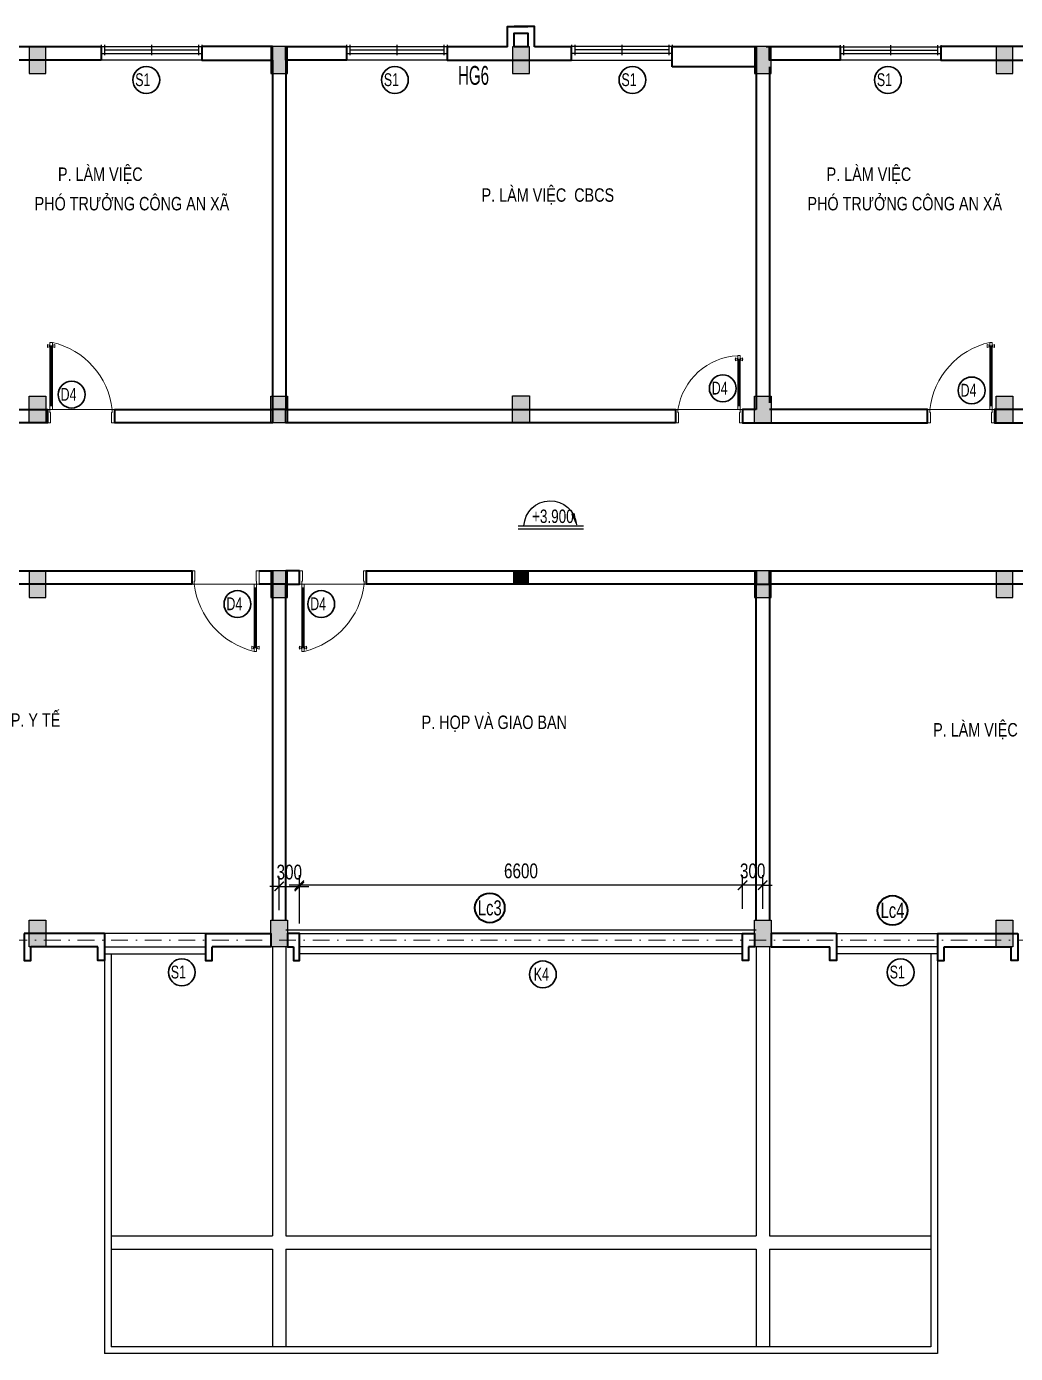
# Model space of a CAD drawing. Header units: millimetres. Extents: x 464109 to 507695, y -1496672 to -1470935.
# Drawn here: x 479352 to 494077, y -1492950 to -1473201 of the extents above; entities that cross this region are included whole.
import ezdxf
from ezdxf.enums import TextEntityAlignment as Align

# ---------------------------------------------------------------- set-up
doc = ezdxf.new("R2010")
doc.units = ezdxf.units.MM
doc.header["$MEASUREMENT"] = 0
doc.linetypes.add('DASHDOT', pattern=[1, 0.5, -0.25, 0, -0.25])
for name, color, linetype, lineweight in [('A-Door', 8, 'Continuous', 13), ('Chu thich-0.25', 21, 'Continuous', 35), ('Hatch Nhat-0.15', 8, 'Continuous', 9), ('NET THAY', 7, 'Continuous', 20), ('S3', 2, 'Continuous', 25), ('S5', 1, 'Continuous', 35), ('Text-02', 7, 'Continuous', 25), ('TRUC', 65, 'DASHDOT', 9)]:
    doc.layers.add(name, color=color, linetype=linetype, lineweight=lineweight)
for name, color, linetype in [('CHU', 3, 'Continuous'), ('hat', 7, 'Continuous'), ('KICHTHUOC', 7, 'Continuous'), ('KIHIEU', 7, 'Continuous'), ('LAYERMANH', 8, 'Continuous'), ('N_THAY', 7, 'Continuous'), ('Net-02', 8, 'Continuous'), ('TBI', 3, 'Continuous')]:
    doc.layers.add(name, color=color, linetype=linetype)
doc.styles.add('CHU KT (APTIMA)', font='', dxfattribs={"width": 0.7})
doc.styles.add('CHUKT', font='', dxfattribs={"width": 0.8})
doc.styles.add('HELVE-Re', font='')
doc.styles.add('VNI-A', font='', dxfattribs={"width": 0.8})
doc.styles.add('VNI-HELVE', font='', dxfattribs={"height": 200})
doc.styles.add('VNI-Helve-Condense', font='', dxfattribs={"width": 0.9, "height": 220})
doc.styles.get('CHU KT (APTIMA)').set_extended_font_data('VNI-Aptima')
doc.styles.get('CHUKT').set_extended_font_data('VNI-Aptima')
doc.styles.get('HELVE-Re').set_extended_font_data('VNI-Helve')
doc.styles.get('VNI-A').set_extended_font_data('VNI-Avo')
doc.styles.get('VNI-HELVE').set_extended_font_data('VNI-Helve-Condense')
doc.styles.get('VNI-Helve-Condense').set_extended_font_data('VNI-Helve-Condense')
doc.dimstyles.new('Copy of D100', dxfattribs={"dimscale": 0, "dimtxt": 220, "dimasz": 140, "dimexe": 150, "dimexo": 0, "dimgap": 100, "dimtad": 1, "dimdec": 0, "dimzin": 0, "dimdsep": 46, "dimtxsty": 'VNI-Helve-Condense', "dimblk": 'ARCHTICK', "dimcen": 0.09, "dimdle": 150, "dimclrd": 35, "dimclre": 35, "dimclrt": 2, "dimadec": 0, "dimazin": 0, "dimtfac": 1, "dimtdec": 0, "dimtix": 1, "dimtmove": 2, "dimatfit": 3, "dimldrblk": 'ARCHTICK', "dimfxl": 1, "dimtolj": 1, "dimtzin": 0, "dimarcsym": 1})

# ---------------------------------------------------------------- blocks, each defined once
blk = doc.blocks.new('CDMB')
at = {"layer": 'KIHIEU', "color": 3}
blk.add_line((1700, 75), (0, 75), dxfattribs=at)
at = {"layer": 'KIHIEU', "color": 5}
blk.add_line((1700, 0), (0, 0), dxfattribs=at)
at = {"layer": 'KIHIEU', "color": 8}
blk.add_lwpolyline([(173, 75, 0, 100, 0), (274, 391, 100, 100, 0)], format="xyseb", dxfattribs=at)
blk.add_arc((865, 41), 686, 2.7761, 174.768, dxfattribs=at)
at = {"layer": 'KIHIEU', "color": 51, "style": 'CHUKT', "width": 0.75}
blk.add_attdef('CDMB', text='', height=350, dxfattribs=at).set_placement((858, 325), align=Align.MIDDLE_CENTER)
blk = doc.blocks.new('_ArchTick')
at = {"color": 0, "linetype": 'ByBlock', "const_width": 0.15}
blk.add_lwpolyline([(-0.5, -0.5), (0.5, 0.5)], dxfattribs=at)
blk = doc.blocks.new('*D11')
at = {"layer": 'DEFPOINTS', "color": 0, "transparency": 16777216}
for p in [(483414, -1485999), (483114, -1486353), (483414, -1486553)]:
    blk.add_point(p, dxfattribs=at)
at = {"layer": 'KICHTHUOC', "color": 35, "lineweight": -2, "transparency": 16777216}
for p, q in [((483114, -1486353), (483114, -1485849)), ((483414, -1486553), (483414, -1485849)), ((483114, -1485999), (482974, -1485999)), ((483114, -1485999), (483414, -1485999)), ((483414, -1485999), (483554, -1485999))]:
    blk.add_line(p, q, dxfattribs=at)
at = {"layer": 'KICHTHUOC', "color": 35, "lineweight": -2, "transparency": 16777216, "xscale": 140, "yscale": 140, "zscale": 140}
blk.add_blockref('_ArchTick', (483114, -1485999), dxfattribs=at)
at = {"layer": 'KICHTHUOC', "color": 35, "lineweight": -2, "transparency": 16777216, "xscale": 140, "yscale": 140, "zscale": 140, "rotation": 180}
blk.add_blockref('_ArchTick', (483414, -1485999), dxfattribs=at)
at = {"layer": 'KICHTHUOC', "color": 2, "transparency": 16777216, "insert": (483264, -1485787), "char_height": 220, "attachment_point": 5, "style": 'VNI-Helve-Condense'}
blk.add_mtext('\\A1;300', dxfattribs=at)
blk = doc.blocks.new('*D12')
at = {"layer": 'DEFPOINTS', "color": 0, "transparency": 16777216}
for p in [(490014, -1485981), (490014, -1486334), (490314, -1486334)]:
    blk.add_point(p, dxfattribs=at)
at = {"layer": 'KICHTHUOC', "color": 35, "lineweight": -2, "transparency": 16777216}
for p, q in [((490014, -1486334), (490014, -1485831)), ((490314, -1486334), (490314, -1485831)), ((490014, -1485981), (489874, -1485981)), ((490314, -1485981), (490014, -1485981)), ((490314, -1485981), (490454, -1485981))]:
    blk.add_line(p, q, dxfattribs=at)
at = {"layer": 'KICHTHUOC', "color": 35, "lineweight": -2, "transparency": 16777216, "xscale": 140, "yscale": 140, "zscale": 140}
blk.add_blockref('_ArchTick', (490014, -1485981), dxfattribs=at)
at = {"layer": 'KICHTHUOC', "color": 35, "lineweight": -2, "transparency": 16777216, "xscale": 140, "yscale": 140, "zscale": 140, "rotation": 180}
blk.add_blockref('_ArchTick', (490314, -1485981), dxfattribs=at)
at = {"layer": 'KICHTHUOC', "color": 2, "transparency": 16777216, "insert": (490164, -1485769), "char_height": 220, "attachment_point": 5, "style": 'VNI-Helve-Condense'}
blk.add_mtext('\\A1;300', dxfattribs=at)
blk = doc.blocks.new('*D13')
at = {"layer": 'DEFPOINTS', "color": 0, "transparency": 16777216}
for p in [(483414, -1485981), (483414, -1486334), (490014, -1486334)]:
    blk.add_point(p, dxfattribs=at)
at = {"layer": 'KICHTHUOC', "color": 35, "lineweight": -2, "transparency": 16777216}
for p, q in [((483414, -1486334), (483414, -1485831)), ((490014, -1486334), (490014, -1485831)), ((490164, -1485981), (483264, -1485981))]:
    blk.add_line(p, q, dxfattribs=at)
at = {"layer": 'KICHTHUOC', "color": 35, "lineweight": -2, "transparency": 16777216, "xscale": 140, "yscale": 140, "zscale": 140, "rotation": 180}
blk.add_blockref('_ArchTick', (483414, -1485981), dxfattribs=at)
at = {"layer": 'KICHTHUOC', "color": 35, "lineweight": -2, "transparency": 16777216, "xscale": 140, "yscale": 140, "zscale": 140}
blk.add_blockref('_ArchTick', (490014, -1485981), dxfattribs=at)
at = {"layer": 'KICHTHUOC', "color": 2, "transparency": 16777216, "insert": (486714, -1485769), "char_height": 220, "attachment_point": 5, "style": 'VNI-Helve-Condense'}
blk.add_mtext('\\A1;6600', dxfattribs=at)
blk = doc.blocks.new('KH-CUA')
at = {"layer": 'Chu thich-0.25'}
blk.add_circle((0, 0), 275, dxfattribs=at)
at = {"color": 7, "style": 'CHU KT (APTIMA)'}
blk.add_attdef('D2', text='', height=230, dxfattribs=at).set_placement((0, 0), align=Align.MIDDLE_CENTER)

msp = doc.modelspace()

# ---------------------------------------------------------------- hatches: boundary and pattern name
at = {"layer": 'hat', "ltscale": 200}
h = msp.add_hatch(color=6, dxfattribs=at)
h.dxf.hatch_style = 1
h.paths.add_polyline_path([(486814.3, -1481299.8), (486614.3, -1481299.8), (486614.3, -1481499.8), (486814.3, -1481499.8)])
at = {"layer": 'Hatch Nhat-0.15'}
h = msp.add_hatch(color=256, dxfattribs=at)
h.dxf.hatch_style = 1
h.paths.add_polyline_path([(479489.3, -1473899.8), (479389.3, -1473899.8), (479389.3, -1473599.9), (479489.3, -1473599.9)])
h.paths.add_polyline_path([(479639.3, -1473899.8), (479489.3, -1473899.8), (479489.3, -1473599.9), (479639.3, -1473599.9)])
h.paths.add_polyline_path([(479639.3, -1473599.9), (479489.3, -1473599.9), (479489.3, -1473499.8), (479639.3, -1473499.8)])
h.paths.add_polyline_path([(479489.3, -1473599.9), (479389.3, -1473599.9), (479389.3, -1473499.8), (479489.3, -1473499.8)])
h = msp.add_hatch(color=256, dxfattribs=at)
h.dxf.hatch_style = 1
h.paths.add_polyline_path([(483089.3, -1473899.8), (482989.3, -1473899.8), (482989.3, -1473599.9), (483089.3, -1473599.9)])
h.paths.add_polyline_path([(483239.3, -1473899.8), (483089.3, -1473899.8), (483089.3, -1473599.9), (483239.3, -1473599.9)])
h.paths.add_polyline_path([(483239.3, -1473599.9), (483089.3, -1473599.9), (483089.3, -1473499.8), (483239.3, -1473499.8)])
h.paths.add_polyline_path([(483089.3, -1473599.9), (482989.3, -1473599.9), (482989.3, -1473499.8), (483089.3, -1473499.8)])
h = msp.add_hatch(color=256, dxfattribs=at)
h.dxf.hatch_style = 1
h.paths.add_polyline_path([(486689.3, -1473900.6), (486589.3, -1473900.6), (486589.3, -1473600.8), (486689.3, -1473600.8)])
h.paths.add_polyline_path([(486839.3, -1473900.6), (486689.3, -1473900.6), (486689.3, -1473600.8), (486839.3, -1473600.8)])
h.paths.add_polyline_path([(486839.3, -1473600.8), (486689.3, -1473600.8), (486689.3, -1473500.6), (486839.3, -1473500.6)])
h.paths.add_polyline_path([(486689.3, -1473600.8), (486589.3, -1473600.8), (486589.3, -1473500.6), (486689.3, -1473500.6)])
h = msp.add_hatch(color=256, dxfattribs=at)
h.dxf.hatch_style = 1
h.paths.add_polyline_path([(490289.3, -1473899.8), (490189.3, -1473899.8), (490189.3, -1473599.9), (490289.3, -1473599.9)])
h.paths.add_polyline_path([(490439.3, -1473899.8), (490289.3, -1473899.8), (490289.3, -1473599.9), (490439.3, -1473599.9)])
h.paths.add_polyline_path([(490439.3, -1473599.9), (490289.3, -1473599.9), (490289.3, -1473499.8), (490439.3, -1473499.8)])
h.paths.add_polyline_path([(490289.3, -1473599.9), (490189.3, -1473599.9), (490189.3, -1473499.8), (490289.3, -1473499.8)])
h = msp.add_hatch(color=256, dxfattribs=at)
h.dxf.hatch_style = 1
h.paths.add_polyline_path([(493889.3, -1473899.8), (493789.3, -1473899.8), (493789.3, -1473599.9), (493889.3, -1473599.9)])
h.paths.add_polyline_path([(494039.3, -1473899.8), (493889.3, -1473899.8), (493889.3, -1473599.9), (494039.3, -1473599.9)])
h.paths.add_polyline_path([(494039.3, -1473599.9), (493889.3, -1473599.9), (493889.3, -1473499.8), (494039.3, -1473499.8)])
h.paths.add_polyline_path([(493889.3, -1473599.9), (493789.3, -1473599.9), (493789.3, -1473499.8), (493889.3, -1473499.8)])
h = msp.add_hatch(color=256, dxfattribs=at)
h.dxf.hatch_style = 1
h.paths.add_polyline_path([(479489.3, -1478700.6), (479389.3, -1478700.6), (479389.3, -1479000.5), (479489.3, -1479000.5)])
h.paths.add_polyline_path([(479639.3, -1478700.6), (479489.3, -1478700.6), (479489.3, -1479000.5), (479639.3, -1479000.5)])
h.paths.add_polyline_path([(479639.3, -1479000.5), (479489.3, -1479000.5), (479489.3, -1479100.6), (479639.3, -1479100.6)])
h.paths.add_polyline_path([(479489.3, -1479000.5), (479389.3, -1479000.5), (479389.3, -1479100.6), (479489.3, -1479100.6)])
h = msp.add_hatch(color=256, dxfattribs=at)
h.dxf.hatch_style = 1
h.paths.add_polyline_path([(483089.3, -1478699.8), (482989.3, -1478699.8), (482989.3, -1478999.6), (483089.3, -1478999.6)])
h.paths.add_polyline_path([(483239.3, -1478699.8), (483089.3, -1478699.8), (483089.3, -1478999.6), (483239.3, -1478999.6)])
h.paths.add_polyline_path([(483239.3, -1478999.6), (483089.3, -1478999.6), (483089.3, -1479099.8), (483239.3, -1479099.8)])
h.paths.add_polyline_path([(483089.3, -1478999.6), (482989.3, -1478999.6), (482989.3, -1479099.8), (483089.3, -1479099.8)])
h = msp.add_hatch(color=256, dxfattribs=at)
h.dxf.hatch_style = 1
h.paths.add_polyline_path([(486689.3, -1478699.3), (486589.3, -1478699.3), (486589.3, -1478999.2), (486689.3, -1478999.2)])
h.paths.add_polyline_path([(486839.3, -1478699.3), (486689.3, -1478699.3), (486689.3, -1478999.2), (486839.3, -1478999.2)])
h.paths.add_polyline_path([(486839.3, -1478999.2), (486689.3, -1478999.2), (486689.3, -1479099.3), (486839.3, -1479099.3)])
h.paths.add_polyline_path([(486689.3, -1478999.2), (486589.3, -1478999.2), (486589.3, -1479099.3), (486689.3, -1479099.3)])
h = msp.add_hatch(color=256, dxfattribs=at)
h.dxf.hatch_style = 1
h.paths.add_polyline_path([(490289.3, -1478699.9), (490189.3, -1478699.9), (490189.3, -1478999.8), (490289.3, -1478999.8)])
h.paths.add_polyline_path([(490439.3, -1478699.9), (490289.3, -1478699.9), (490289.3, -1478999.8), (490439.3, -1478999.8)])
h.paths.add_polyline_path([(490439.3, -1478999.8), (490289.3, -1478999.8), (490289.3, -1479099.9), (490439.3, -1479099.9)])
h.paths.add_polyline_path([(490289.3, -1478999.8), (490189.3, -1478999.8), (490189.3, -1479099.9), (490289.3, -1479099.9)])
h = msp.add_hatch(color=256, dxfattribs=at)
h.dxf.hatch_style = 1
h.paths.add_polyline_path([(493889.3, -1478699.8), (493789.3, -1478699.8), (493789.3, -1478999.6), (493889.3, -1478999.6)])
h.paths.add_polyline_path([(494039.3, -1478699.8), (493889.3, -1478699.8), (493889.3, -1478999.6), (494039.3, -1478999.6)])
h.paths.add_polyline_path([(494039.3, -1478999.6), (493889.3, -1478999.6), (493889.3, -1479099.8), (494039.3, -1479099.8)])
h.paths.add_polyline_path([(493889.3, -1478999.6), (493789.3, -1478999.6), (493789.3, -1479099.8), (493889.3, -1479099.8)])
h = msp.add_hatch(color=256, dxfattribs=at)
h.dxf.hatch_style = 1
h.paths.add_polyline_path([(479489.3, -1481700.6), (479389.3, -1481700.6), (479389.3, -1481400.8), (479489.3, -1481400.8)])
h.paths.add_polyline_path([(479639.3, -1481700.6), (479489.3, -1481700.6), (479489.3, -1481400.8), (479639.3, -1481400.8)])
h.paths.add_polyline_path([(479639.3, -1481400.8), (479489.3, -1481400.8), (479489.3, -1481300.6), (479639.3, -1481300.6)])
h.paths.add_polyline_path([(479489.3, -1481400.8), (479389.3, -1481400.8), (479389.3, -1481300.6), (479489.3, -1481300.6)])
h = msp.add_hatch(color=256, dxfattribs=at)
h.dxf.hatch_style = 1
h.paths.add_polyline_path([(483089.3, -1481699.8), (482989.3, -1481699.8), (482989.3, -1481399.9), (483089.3, -1481399.9)])
h.paths.add_polyline_path([(483239.3, -1481699.8), (483089.3, -1481699.8), (483089.3, -1481399.9), (483239.3, -1481399.9)])
h.paths.add_polyline_path([(483239.3, -1481399.9), (483089.3, -1481399.9), (483089.3, -1481299.8), (483239.3, -1481299.8)])
h.paths.add_polyline_path([(483089.3, -1481399.9), (482989.3, -1481399.9), (482989.3, -1481299.8), (483089.3, -1481299.8)])
h = msp.add_hatch(color=256, dxfattribs=at)
h.dxf.hatch_style = 1
h.paths.add_polyline_path([(490289.3, -1481699.8), (490189.3, -1481699.8), (490189.3, -1481399.9), (490289.3, -1481399.9)])
h.paths.add_polyline_path([(490439.3, -1481699.8), (490289.3, -1481699.8), (490289.3, -1481399.9), (490439.3, -1481399.9)])
h.paths.add_polyline_path([(490439.3, -1481399.9), (490289.3, -1481399.9), (490289.3, -1481299.8), (490439.3, -1481299.8)])
h.paths.add_polyline_path([(490289.3, -1481399.9), (490189.3, -1481399.9), (490189.3, -1481299.8), (490289.3, -1481299.8)])
h = msp.add_hatch(color=256, dxfattribs=at)
h.dxf.hatch_style = 1
h.paths.add_polyline_path([(493889.3, -1481699.8), (493789.3, -1481699.8), (493789.3, -1481399.9), (493889.3, -1481399.9)])
h.paths.add_polyline_path([(494039.3, -1481699.8), (493889.3, -1481699.8), (493889.3, -1481399.9), (494039.3, -1481399.9)])
h.paths.add_polyline_path([(494039.3, -1481399.9), (493889.3, -1481399.9), (493889.3, -1481299.8), (494039.3, -1481299.8)])
h.paths.add_polyline_path([(493889.3, -1481399.9), (493789.3, -1481399.9), (493789.3, -1481299.8), (493889.3, -1481299.8)])
h = msp.add_hatch(color=256, dxfattribs=at)
h.dxf.hatch_style = 1
h.paths.add_polyline_path([(479489.3, -1486500.4), (479389.3, -1486500.4), (479389.3, -1486800.2), (479489.3, -1486800.2)])
h.paths.add_polyline_path([(479639.3, -1486500.4), (479489.3, -1486500.4), (479489.3, -1486800.2), (479639.3, -1486800.2)])
h.paths.add_polyline_path([(479639.3, -1486800.2), (479489.3, -1486800.2), (479489.3, -1486900.4), (479639.3, -1486900.4)])
h.paths.add_polyline_path([(479489.3, -1486800.2), (479389.3, -1486800.2), (479389.3, -1486900.4), (479489.3, -1486900.4)])
h = msp.add_hatch(color=256, dxfattribs=at)
h.dxf.hatch_style = 1
h.paths.add_polyline_path([(483089.3, -1486500.6), (482989.3, -1486500.6), (482989.3, -1486800.5), (483089.3, -1486800.5)])
h.paths.add_polyline_path([(483239.3, -1486500.6), (483089.3, -1486500.6), (483089.3, -1486800.5), (483239.3, -1486800.5)])
h.paths.add_polyline_path([(483239.3, -1486800.5), (483089.3, -1486800.5), (483089.3, -1486900.6), (483239.3, -1486900.6)])
h.paths.add_polyline_path([(483089.3, -1486800.5), (482989.3, -1486800.5), (482989.3, -1486900.6), (483089.3, -1486900.6)])
h = msp.add_hatch(color=256, dxfattribs=at)
h.dxf.hatch_style = 1
h.paths.add_polyline_path([(490289.3, -1486500.6), (490189.3, -1486500.6), (490189.3, -1486800.5), (490289.3, -1486800.5)])
h.paths.add_polyline_path([(490439.3, -1486500.6), (490289.3, -1486500.6), (490289.3, -1486800.5), (490439.3, -1486800.5)])
h.paths.add_polyline_path([(490439.3, -1486800.5), (490289.3, -1486800.5), (490289.3, -1486900.6), (490439.3, -1486900.6)])
h.paths.add_polyline_path([(490289.3, -1486800.5), (490189.3, -1486800.5), (490189.3, -1486900.6), (490289.3, -1486900.6)])
h = msp.add_hatch(color=256, dxfattribs=at)
h.dxf.hatch_style = 1
h.paths.add_polyline_path([(493889.3, -1486500.4), (493789.3, -1486500.4), (493789.3, -1486800.2), (493889.3, -1486800.2)])
h.paths.add_polyline_path([(494039.3, -1486500.4), (493889.3, -1486500.4), (493889.3, -1486800.2), (494039.3, -1486800.2)])
h.paths.add_polyline_path([(494039.3, -1486800.2), (493889.3, -1486800.2), (493889.3, -1486900.4), (494039.3, -1486900.4)])
h.paths.add_polyline_path([(493889.3, -1486800.2), (493789.3, -1486800.2), (493789.3, -1486900.4), (493889.3, -1486900.4)])

# ---------------------------------------------------------------- linework, layer by layer
at = {"layer": 'A-Door', "extrusion": (6.12323e-32, 1e-16, -1)}
for p, q in [((479700.2, -1477955.1), (479736.1, -1477955.1)), ((479713.7, -1477955.1), (479713.7, -1478847.7)), ((479722.7, -1477955.1), (479722.7, -1478847.7)), ((479700.2, -1478847.7), (479736.1, -1478847.7)), ((479700.2, -1478901.5), (480628.4, -1478901.5))]:
    msp.add_line(p, q, dxfattribs=at)
at = {"layer": 'A-Door', "extrusion": (-6.12323e-32, 1e-16, -1)}
for p, q in [((493728.7, -1477955.1), (493692.8, -1477955.1)), ((493706.2, -1477955.1), (493706.2, -1478847.7)), ((493715.2, -1477955.1), (493715.2, -1478847.7)), ((489978.4, -1478153.1), (489942.6, -1478153.1)), ((489956, -1478153.1), (489956, -1478847.7)), ((489965, -1478153.1), (489965, -1478847.7)), ((489978.4, -1478847.7), (489942.6, -1478847.7)), ((493728.7, -1478847.7), (493692.8, -1478847.7)), ((489978.4, -1478901.5), (489050.2, -1478901.5)), ((493728.7, -1478901.5), (492800.5, -1478901.5))]:
    msp.add_line(p, q, dxfattribs=at)
at = {"layer": 'A-Door', "extrusion": (-6.12323e-32, -1e-16, -1)}
for p, q in [((482778.4, -1481499.8), (481850.2, -1481499.8)), ((482778.4, -1481553.6), (482742.6, -1481553.6)), ((482756, -1482446.1), (482756, -1481553.6)), ((482765, -1482446.1), (482765, -1481553.6)), ((482778.4, -1482446.1), (482742.6, -1482446.1))]:
    msp.add_line(p, q, dxfattribs=at)
at = {"layer": 'A-Door', "extrusion": (6.12323e-32, -1e-16, -1)}
for p, q in [((483450.2, -1481499.8), (484378.4, -1481499.8)), ((483450.2, -1481553.6), (483486.1, -1481553.6)), ((483463.7, -1482446.1), (483463.7, -1481553.6)), ((483472.7, -1482446.1), (483472.7, -1481553.6)), ((483450.2, -1482446.1), (483486.1, -1482446.1))]:
    msp.add_line(p, q, dxfattribs=at)
at = {"layer": 'A-Door', "extrusion": (6.12323e-32, 1e-16, -1), "elevation": 0}
for points in [[(-479691.3, -1477968.6), (-479691.3, -1477941.7), (-479664.3, -1477932.7), (-479664.3, -1477977.6)], [(-479700.2, -1478901.5), (-479700.2, -1477901.3), (-479736.1, -1477901.3), (-479736.1, -1478901.5)], [(-479745.1, -1477968.6), (-479745.1, -1477941.7), (-479772, -1477932.7), (-479772, -1477977.6)], [(-479664.3, -1478901.5), (-479664.3, -1479099.8), (-479709.2, -1479099.8), (-479709.2, -1478946.4), (-479700.2, -1478946.4), (-479700.2, -1478901.5)], [(-480664.3, -1478902.4), (-480664.3, -1479100.6), (-480619.5, -1479100.6), (-480619.5, -1478947.2), (-480628.4, -1478947.2), (-480628.4, -1478902.4)]]:
    msp.add_lwpolyline(points, close=True, dxfattribs=at)
for points in [[(-479696.5, -1477946.2), (-479691.3, -1477946.2)], [(-479696.5, -1477964.1), (-479691.3, -1477964.1)], [(-479739.9, -1477946.2), (-479745.1, -1477946.2)], [(-479739.9, -1477964.1), (-479745.1, -1477964.1)]]:
    msp.add_lwpolyline(points, dxfattribs=at)
at = {"layer": 'A-Door', "extrusion": (-6.12323e-32, 1e-16, -1), "elevation": 0}
for points in [[(-493683.8, -1477968.6), (-493683.8, -1477941.7), (-493656.9, -1477932.7), (-493656.9, -1477977.6)], [(-493728.7, -1478901.5), (-493728.7, -1477901.3), (-493692.8, -1477901.3), (-493692.8, -1478901.5)], [(-493737.6, -1477968.6), (-493737.6, -1477941.7), (-493764.6, -1477932.7), (-493764.6, -1477977.6)], [(-489933.6, -1478166.6), (-489933.6, -1478139.7), (-489906.7, -1478130.7), (-489906.7, -1478175.6)], [(-489978.4, -1478901.5), (-489978.4, -1478099.3), (-489942.6, -1478099.3), (-489942.6, -1478901.5)], [(-489987.4, -1478166.6), (-489987.4, -1478139.7), (-490014.3, -1478130.7), (-490014.3, -1478175.6)], [(-489014.3, -1478901.5), (-489014.3, -1479099.8), (-489059.2, -1479099.8), (-489059.2, -1478946.4), (-489050.2, -1478946.4), (-489050.2, -1478901.5)], [(-490014.3, -1478901.5), (-490014.3, -1479099.8), (-489969.5, -1479099.8), (-489969.5, -1478946.4), (-489978.4, -1478946.4), (-489978.4, -1478901.5)], [(-492764.6, -1478901.5), (-492764.6, -1479099.8), (-492809.4, -1479099.8), (-492809.4, -1478946.4), (-492800.5, -1478946.4), (-492800.5, -1478901.5)], [(-493764.6, -1478901.5), (-493764.6, -1479099.8), (-493719.7, -1479099.8), (-493719.7, -1478946.4), (-493728.7, -1478946.4), (-493728.7, -1478901.5)]]:
    msp.add_lwpolyline(points, close=True, dxfattribs=at)
for points in [[(-493689, -1477946.2), (-493683.8, -1477946.2)], [(-493689, -1477964.1), (-493683.8, -1477964.1)], [(-493732.5, -1477946.2), (-493737.6, -1477946.2)], [(-493732.5, -1477964.1), (-493737.6, -1477964.1)], [(-489938.8, -1478144.2), (-489933.6, -1478144.2)], [(-489938.8, -1478162.1), (-489933.6, -1478162.1)], [(-489982.2, -1478144.2), (-489987.4, -1478144.2)], [(-489982.2, -1478162.1), (-489987.4, -1478162.1)]]:
    msp.add_lwpolyline(points, dxfattribs=at)
at = {"layer": 'A-Door', "extrusion": (-6.12323e-32, -1e-16, -1), "elevation": 0}
for points in [[(-481814.3, -1481499.8), (-481814.3, -1481301.5), (-481859.2, -1481301.5), (-481859.2, -1481454.9), (-481850.2, -1481454.9), (-481850.2, -1481499.8)], [(-482814.3, -1481499.8), (-482814.3, -1481301.5), (-482769.5, -1481301.5), (-482769.5, -1481454.9), (-482778.4, -1481454.9), (-482778.4, -1481499.8)], [(-482778.4, -1481499.8), (-482778.4, -1482500), (-482742.6, -1482500), (-482742.6, -1481499.8)], [(-482733.6, -1482432.7), (-482733.6, -1482459.6), (-482706.7, -1482468.6), (-482706.7, -1482423.7)], [(-482787.4, -1482432.7), (-482787.4, -1482459.6), (-482814.3, -1482468.6), (-482814.3, -1482423.7)]]:
    msp.add_lwpolyline(points, close=True, dxfattribs=at)
at = {"layer": 'A-Door', "extrusion": (6.12323e-32, -1e-16, -1), "elevation": 0}
for points in [[(-483414.3, -1481499.8), (-483414.3, -1481301.5), (-483459.2, -1481301.5), (-483459.2, -1481454.9), (-483450.2, -1481454.9), (-483450.2, -1481499.8)], [(-484414.3, -1481499.8), (-484414.3, -1481301.5), (-484369.5, -1481301.5), (-484369.5, -1481454.9), (-484378.4, -1481454.9), (-484378.4, -1481499.8)], [(-483450.2, -1481499.8), (-483450.2, -1482500), (-483486.1, -1482500), (-483486.1, -1481499.8)], [(-483441.3, -1482432.7), (-483441.3, -1482459.6), (-483414.3, -1482468.6), (-483414.3, -1482423.7)], [(-483495.1, -1482432.7), (-483495.1, -1482459.6), (-483522, -1482468.6), (-483522, -1482423.7)]]:
    msp.add_lwpolyline(points, close=True, dxfattribs=at)
at = {"layer": 'A-Door', "extrusion": (-6.12323e-32, -1e-16, -1), "elevation": 0}
for points in [[(-482738.8, -1482437.2), (-482733.6, -1482437.2)], [(-482738.8, -1482455.1), (-482733.6, -1482455.1)], [(-482782.2, -1482437.2), (-482787.4, -1482437.2)], [(-482782.2, -1482455.1), (-482787.4, -1482455.1)]]:
    msp.add_lwpolyline(points, dxfattribs=at)
at = {"layer": 'A-Door', "extrusion": (6.12323e-32, -1e-16, -1), "elevation": 0}
for points in [[(-483446.5, -1482437.2), (-483441.3, -1482437.2)], [(-483446.5, -1482455.1), (-483441.3, -1482455.1)], [(-483489.9, -1482437.2), (-483495.1, -1482437.2)], [(-483489.9, -1482455.1), (-483495.1, -1482455.1)]]:
    msp.add_lwpolyline(points, dxfattribs=at)
at = {"layer": 'A-Door', "extrusion": (6.12323e-32, 1e-16, -1)}
for centre, radius, start, end in [((-479667.7, -1477955.1), 5.61, 306.8699, 53.1301), ((-479754.1, -1477955.1), 58.3, 337.38014, 22.61986), ((-479473.3, -1479034), 1162.8, 103.06689, 173.45923), ((-479682.3, -1477955.1), 58.3, 157.38014, 202.61986), ((-479768.7, -1477955.1), 5.61, 126.8699, 233.1301)]:
    msp.add_arc(centre, radius, start, end, dxfattribs=at)
at = {"layer": 'A-Door', "extrusion": (-6.12323e-32, 1e-16, -1)}
for centre, radius, start, end in [((-493955.7, -1479034), 1162.8, 6.54077, 76.93311), ((-493660.2, -1477955.1), 5.61, 306.8699, 53.1301), ((-493746.6, -1477955.1), 58.3, 337.38014, 22.61986), ((-493674.8, -1477955.1), 58.3, 157.38014, 202.61986), ((-493761.2, -1477955.1), 5.61, 126.8699, 233.1301), ((-489991.4, -1479051), 952.9, 9.02337, 87.06409), ((-489910, -1478153.1), 5.61, 306.8699, 53.1301), ((-489996.4, -1478153.1), 58.3, 337.38014, 22.61986), ((-489924.6, -1478153.1), 58.3, 157.38014, 202.61986), ((-490011, -1478153.1), 5.61, 126.8699, 233.1301)]:
    msp.add_arc(centre, radius, start, end, dxfattribs=at)
at = {"layer": 'A-Door', "extrusion": (-6.12323e-32, -1e-16, -1)}
for centre, radius, start, end in [((-483005.4, -1481367.3), 1162.8, 283.06689, 353.45923), ((-482710, -1482446.1), 5.61, 306.8699, 53.1301), ((-482796.4, -1482446.1), 58.3, 337.38014, 22.61986), ((-482724.6, -1482446.1), 58.3, 157.38014, 202.61986), ((-482811, -1482446.1), 5.61, 126.8699, 233.1301)]:
    msp.add_arc(centre, radius, start, end, dxfattribs=at)
at = {"layer": 'A-Door', "extrusion": (6.12323e-32, -1e-16, -1)}
for centre, radius, start, end in [((-483223.3, -1481367.3), 1162.8, 186.54077, 256.93311), ((-483417.7, -1482446.1), 5.61, 306.8699, 53.1301), ((-483504.1, -1482446.1), 58.3, 337.38014, 22.61986), ((-483432.3, -1482446.1), 58.3, 157.38014, 202.61986), ((-483518.7, -1482446.1), 5.61, 126.8699, 233.1301)]:
    msp.add_arc(centre, radius, start, end, dxfattribs=at)
at = {"layer": 'CHU', "color": 4, "linetype": 'ByBlock'}
for p, q in [((483014.3, -1486900.6), (483014.3, -1491200.3)), ((483214.3, -1486900.6), (483214.3, -1491200.3)), ((490214.3, -1486900.6), (490214.3, -1491200.3)), ((490414.3, -1486900.6), (490414.3, -1491200.3)), ((480514.3, -1487100.6), (480514.3, -1492950.3)), ((480614.3, -1487000.4), (480614.3, -1492850.3)), ((492814.3, -1487000.4), (492814.3, -1492850.3)), ((492914.3, -1487101.5), (492914.3, -1492950.3)), ((480614.3, -1491200.3), (483014.3, -1491200.3)), ((483214.3, -1491200.3), (490214.3, -1491200.3)), ((490414.3, -1491200.3), (492814.3, -1491200.3)), ((480614.3, -1491400.3), (483014.3, -1491400.3)), ((483014.3, -1491400.3), (483014.3, -1492850.3)), ((483214.3, -1491400.3), (483214.3, -1492850.3)), ((483214.3, -1491400.3), (490214.3, -1491400.3)), ((490214.3, -1491400.3), (490214.3, -1492850.3)), ((490414.3, -1491400.3), (490414.3, -1492850.3)), ((490414.3, -1491400.3), (492814.3, -1491400.3)), ((492814.3, -1492850.3), (480614.3, -1492850.3)), ((492914.3, -1492950.3), (480514.3, -1492950.3))]:
    msp.add_line(p, q, dxfattribs=at)
at = {"layer": 'LAYERMANH'}
for p, q in [((480464.3, -1473499.8), (480464.3, -1473599.8)), ((484114.3, -1473499.8), (484114.3, -1473599.8)), ((488964.3, -1473499.8), (488964.3, -1473599.8)), ((491464.3, -1473502.4), (491464.3, -1473602.4))]:
    msp.add_line(p, q, dxfattribs=at)
for points in [[(480464.3, -1473474.8), (480464.3, -1473624.8)], [(480464.3, -1473474.8), (480464.3, -1473624.8)], [(480514.3, -1473474.8), (480514.3, -1473624.8)], [(481214.3, -1473474.8), (481214.3, -1473624.8)], [(481914.3, -1473474.8), (481914.3, -1473624.8)], [(481914.3, -1473474.8), (481914.3, -1473624.8)], [(481964.3, -1473474.8), (481964.3, -1473624.8)], [(484114.3, -1473474.8), (484114.3, -1473624.8)], [(484114.3, -1473474.8), (484114.3, -1473624.8)], [(484164.3, -1473474.8), (484164.3, -1473624.8)], [(484864.3, -1473474.8), (484864.3, -1473624.8)], [(485564.3, -1473474.8), (485564.3, -1473624.8)], [(485564.3, -1473474.8), (485564.3, -1473624.8)], [(485614.3, -1473474.8), (485614.3, -1473624.8)], [(487464.3, -1473474.8), (487464.3, -1473624.8)], [(487514.3, -1473474.8), (487514.3, -1473624.8)], [(487514.3, -1473474.8), (487514.3, -1473624.8)], [(488214.3, -1473474.8), (488214.3, -1473624.8)], [(488914.3, -1473474.8), (488914.3, -1473624.8)], [(488964.3, -1473474.8), (488964.3, -1473624.8)], [(488964.3, -1473474.8), (488964.3, -1473624.8)], [(491464.3, -1473477.4), (491464.3, -1473627.4)], [(491464.3, -1473477.4), (491464.3, -1473627.4)], [(491514.3, -1473477.4), (491514.3, -1473627.4)], [(492214.3, -1473477.4), (492214.3, -1473627.4)], [(492914.3, -1473477.4), (492914.3, -1473627.4)], [(492914.3, -1473477.4), (492914.3, -1473627.4)], [(492964.3, -1473477.4), (492964.3, -1473627.4)], [(480514.3, -1473549.8), (481914.3, -1473549.8)], [(484164.3, -1473549.8), (485564.3, -1473549.8)], [(488914.3, -1473549.8), (487514.3, -1473549.8)], [(491514.3, -1473552.4), (492914.3, -1473552.4)]]:
    msp.add_lwpolyline(points, dxfattribs=at)
at = {"layer": 'NET THAY', "color": 26, "lineweight": 30}
for centre in [(481134.8, -1473995.7), (484836.3, -1473995.7), (488374.3, -1473995.7), (492177.3, -1473995.7), (489719.3, -1478586.2), (493424.6, -1478617.2), (480023.8, -1478678.7), (482492.3, -1481796.2), (483739.8, -1481796.2), (481664.3, -1487277.2), (487039.6, -1487308.8), (492367.8, -1487277.2)]:
    msp.add_circle(centre, 200, dxfattribs=at)
at = {"layer": 'Net-02'}
for p, q in [((481964.3, -1473699.8), (480464.3, -1473699.8)), ((485614.3, -1473699.8), (484114.3, -1473699.8)), ((487464.3, -1473699.8), (488964.3, -1473699.8)), ((492964.3, -1473702.4), (491464.3, -1473702.4)), ((482014.3, -1486700.6), (480514.3, -1486700.6)), ((491414.3, -1486700.6), (492914.3, -1486700.6)), ((480514.3, -1486900.4), (482014.3, -1486900.4)), ((492914.3, -1486900.4), (491414.3, -1486900.4)), ((480514.3, -1487000.4), (482014.3, -1487000.4)), ((492914.3, -1487000.4), (491414.3, -1487000.4))]:
    msp.add_line(p, q, dxfattribs=at)
for points in [[(480464.3, -1473499.8), (481964.3, -1473499.8)], [(484114.3, -1473499.8), (485614.3, -1473499.8)], [(488964.3, -1473499.8), (487464.3, -1473499.8)], [(491464.3, -1473502.4), (492964.3, -1473502.4)], [(480464.3, -1473599.8), (481964.3, -1473599.8)], [(484114.3, -1473599.8), (485614.3, -1473599.8)], [(488964.3, -1473599.8), (487464.3, -1473599.8)], [(491464.3, -1473602.4), (492964.3, -1473602.4)], [(490214.3, -1486650.6), (483214.3, -1486650.6)], [(490014.3, -1487000.6), (483414.3, -1487000.6)]]:
    msp.add_lwpolyline(points, dxfattribs=at)
msp.add_lwpolyline([(483414.3, -1486700.6), (490014.3, -1486700.6), (490014.3, -1486900.6), (483414.3, -1486900.6)], close=True, dxfattribs=at)
at = {"layer": 'S3'}
for points in [[(479389.3, -1473899.8), (479639.3, -1473899.8), (479639.3, -1473499.8), (479389.3, -1473499.8)], [(482989.3, -1473899.8), (483239.3, -1473899.8), (483239.3, -1473499.8), (482989.3, -1473499.8)], [(486589.3, -1473900.6), (486839.3, -1473900.6), (486839.3, -1473500.6), (486589.3, -1473500.6)], [(490189.3, -1473899.8), (490439.3, -1473899.8), (490439.3, -1473499.8), (490189.3, -1473499.8)], [(493789.3, -1473899.8), (494039.3, -1473899.8), (494039.3, -1473499.8), (493789.3, -1473499.8)], [(479389.3, -1478700.6), (479639.3, -1478700.6), (479639.3, -1479100.6), (479389.3, -1479100.6)], [(482989.3, -1478699.8), (483239.3, -1478699.8), (483239.3, -1479099.8), (482989.3, -1479099.8)], [(486589.3, -1478699.3), (486839.3, -1478699.3), (486839.3, -1479099.3), (486589.3, -1479099.3)], [(490189.3, -1478699.9), (490439.3, -1478699.9), (490439.3, -1479099.9), (490189.3, -1479099.9)], [(493789.3, -1478699.8), (494039.3, -1478699.8), (494039.3, -1479099.8), (493789.3, -1479099.8)], [(479389.3, -1481700.6), (479639.3, -1481700.6), (479639.3, -1481300.6), (479389.3, -1481300.6)], [(482989.3, -1481699.8), (483239.3, -1481699.8), (483239.3, -1481299.8), (482989.3, -1481299.8)], [(490189.3, -1481699.8), (490439.3, -1481699.8), (490439.3, -1481299.8), (490189.3, -1481299.8)], [(493789.3, -1481699.8), (494039.3, -1481699.8), (494039.3, -1481299.8), (493789.3, -1481299.8)], [(479389.3, -1486500.4), (479639.3, -1486500.4), (479639.3, -1486900.4), (479389.3, -1486900.4)], [(482989.3, -1486500.6), (483239.3, -1486500.6), (483239.3, -1486900.6), (482989.3, -1486900.6)], [(490189.3, -1486500.6), (490439.3, -1486500.6), (490439.3, -1486900.6), (490189.3, -1486900.6)], [(493789.3, -1486500.4), (494039.3, -1486500.4), (494039.3, -1486900.4), (493789.3, -1486900.4)]]:
    msp.add_lwpolyline(points, close=True, dxfattribs=at)
at = {"layer": 'S5', "ltscale": 200}
for p, q in [((483014.3, -1473699.8), (483014.3, -1478899.8)), ((483214.3, -1473699.8), (483214.3, -1478899.8)), ((490214.3, -1473699.8), (490214.3, -1478900.6)), ((490414.3, -1473799.8), (490414.3, -1478800.6)), ((480514.3, -1486700.6), (479314.3, -1486700.6)), ((492914.3, -1486700.6), (494114.3, -1486700.6)), ((480414.3, -1486900.4), (479414.3, -1486900.4)), ((493014.3, -1486900.4), (494014.3, -1486900.4))]:
    msp.add_line(p, q, dxfattribs=at)
for points in [[(486514.3, -1473500.6), (486514.3, -1473200.6), (486814.3, -1473200.6)], [(486914.3, -1473500.6), (486914.3, -1473200.6), (486614.3, -1473200.6)], [(486614.3, -1473500.6), (486614.3, -1473300.6), (486814.3, -1473300.6), (486814.3, -1473500.6), (486614.3, -1473500.6)], [(478164.3, -1473499.8), (480464.3, -1473499.8), (480464.3, -1473699.8)], [(483014.3, -1473499.8), (481964.3, -1473499.8), (481964.3, -1473699.8), (483014.3, -1473699.8), (483014.3, -1473499.8)], [(483214.3, -1473499.8), (484114.3, -1473499.8), (484114.3, -1473699.8), (483214.3, -1473699.8), (483214.3, -1473499.8)], [(486514.3, -1473500.6), (485614.3, -1473500.6), (485614.3, -1473700.6), (487464.3, -1473700.6), (487464.3, -1473500.6)], [(487464.3, -1473500.6), (486914.3, -1473500.6)], [(488964.3, -1473799.8), (488964.3, -1473499.8), (490214.3, -1473499.8), (490214.3, -1473799.8), (488964.3, -1473799.8)], [(490364.3, -1473499.8), (491464.3, -1473499.8), (491464.3, -1473699.8), (490414.3, -1473699.8), (490414.3, -1473499.8)], [(495264.3, -1473499.8), (492964.3, -1473499.8), (492964.3, -1473699.8), (494864.3, -1473699.8)], [(480464.3, -1473699.8), (478564.3, -1473699.8)], [(478564.3, -1478901.5), (479664.3, -1478901.5), (479664.3, -1479099.8), (476014.3, -1479099.8), (476014.3, -1478901.5), (478464.3, -1478901.5)], [(483214.3, -1478900.6), (483014.3, -1478900.6), (483014.3, -1479100.6), (480664.3, -1479100.6), (480664.3, -1478900.6), (483014.3, -1478900.6)], [(490214.3, -1478900.6), (490014.3, -1478899.8), (490014.3, -1479099.8), (492764.6, -1479100.6), (492764.6, -1478900.6), (490414.3, -1478900.6)], [(494864.3, -1478901.5), (493764.6, -1478901.5), (493764.6, -1479099.8), (497414.3, -1479099.8), (497414.3, -1478901.5), (494964.3, -1478901.5)], [(482814.3, -1481299.8), (483014.3, -1481299.8), (483014.3, -1481499.8), (482814.3, -1481499.8)], [(490214.3, -1481498.9), (484414.3, -1481500.6), (484414.3, -1481301.5), (490214.3, -1481299.8), (490214.3, -1481498.9)], [(483214.3, -1486500.6), (483214.3, -1481499.8), (483014.3, -1481499.8), (483014.3, -1486500.6)], [(490214.3, -1486500.6), (490214.3, -1481499.8), (490414.3, -1481499.8), (490414.3, -1486500.6)], [(479314.3, -1486700.6), (479314.3, -1487100.6), (479314.3, -1487100.6), (479414.3, -1487100.6), (479414.3, -1486900.4)], [(480514.3, -1486700.6), (480514.3, -1487100.6), (480514.3, -1487100.6), (480414.3, -1487100.6), (480414.3, -1486900.4)], [(482014.3, -1486700.6), (482014.3, -1487100.6), (482014.3, -1487100.6), (482114.3, -1487100.6), (482114.3, -1486900.4)], [(482014.3, -1486700.6), (482989.3, -1486700.6), (482989.3, -1486900.6), (482114.3, -1486900.6)], [(483414.3, -1486900.6), (483414.3, -1486700.6), (483239.3, -1486700.6), (483239.3, -1486900.6), (483325.3, -1486900.6)], [(490014.3, -1486900.6), (490014.3, -1486700.6), (490189.3, -1486700.6), (490189.3, -1486900.6), (490103.4, -1486900.6)], [(491414.3, -1486700.6), (490439.3, -1486700.6), (490439.3, -1486900.6), (491314.3, -1486900.6)], [(491414.3, -1486700.6), (491414.3, -1487100.6), (491414.3, -1487100.6), (491314.3, -1487100.6), (491314.3, -1486900.4)], [(492914.3, -1486700.6), (492914.3, -1487100.6), (492914.3, -1487100.6), (493014.3, -1487100.6), (493014.3, -1486900.4)], [(494114.3, -1486700.6), (494114.3, -1487100.6), (494114.3, -1487100.6), (494014.3, -1487100.6), (494014.3, -1486900.4)], [(483325.3, -1486900.5), (483325.3, -1487100.5), (483325.3, -1487100.5), (483414.3, -1487100.5), (483414.3, -1486900.2)], [(490103.4, -1486900.6), (490103.4, -1487100.6), (490103.4, -1487100.6), (490014.3, -1487100.6), (490014.3, -1486900.4)]]:
    msp.add_lwpolyline(points, dxfattribs=at)
for points in [[(489014.3, -1479099.1), (483214.3, -1479099.8), (483214.3, -1478899.8), (489014.3, -1478899.1)], [(475914.3, -1481301.3), (481814.3, -1481301.5), (481814.3, -1481499.8), (475914.3, -1481499.6)], [(483414.3, -1481301.5), (483214.3, -1481301.5), (483214.3, -1481499.8), (483414.3, -1481499.8)], [(496214.3, -1481499.8), (490414.3, -1481499.8), (490414.3, -1481299.8), (496214.3, -1481299.8)]]:
    msp.add_lwpolyline(points, close=True, dxfattribs=at)
at = {"layer": 'S5', "color": 6, "ltscale": 200}
msp.add_lwpolyline([(486614.3, -1481299.8), (486814.3, -1481299.8), (486814.3, -1481499.8), (486614.3, -1481499.8)], close=True, dxfattribs=at)
at = {"layer": 'TRUC', "ltscale": 500}
msp.add_line((464108.8, -1486800.6), (507694.9, -1486800.6), dxfattribs=at)

# ---------------------------------------------------------------- block references
at = {"layer": 'N_THAY'}
ref = msp.add_blockref('CDMB', (487644.4, -1480675.5), dxfattribs=dict(at, xscale=-0.5714285671710968, yscale=0.5714285746216774, zscale=0.5714285714285715))
ref.add_attrib('CDMB', '+3.900', dxfattribs={"height": 200, "style": 'CHUKT', "width": 0.75}).set_placement((487188.8, -1480489.8), align=Align.MIDDLE_CENTER)
at = {"layer": 'Text-02', "color": 3}
ref = msp.add_blockref('KH-CUA', (486249.7, -1486318.4), dxfattribs=dict(at, xscale=0.8035714286379516, yscale=0.8035714286379516, zscale=0.8035714286379516))
ref.add_attrib('D1', 'Lc3', dxfattribs={"layer": '0', "height": 225, "style": 'HELVE-Re', "width": 0.7}).set_placement((486249.7, -1486318.4), align=Align.MIDDLE_CENTER)
ref = msp.add_blockref('KH-CUA', (492245.8, -1486355.7), dxfattribs=dict(at, xscale=0.8035714286379516, yscale=0.8035714286379516, zscale=0.8035714286379516))
ref.add_attrib('D1', 'Lc4', dxfattribs={"layer": '0', "height": 225, "style": 'HELVE-Re', "width": 0.7}).set_placement((492245.8, -1486355.7), align=Align.MIDDLE_CENTER)

# ---------------------------------------------------------------- texts
at = {"layer": 'Chu thich-0.25', "color": 7, "style": 'CHU KT (APTIMA)', "width": 0.6}
msp.add_text('HG6', height=280, dxfattribs=at).set_placement((485776.4, -1474067.5))
at = {"layer": 'S5', "style": 'VNI-A', "width": 0.8}
for s, p in [('P. LAØM VIEÄC ', (479820.2, -1475498.5)), ('P. LAØM VIEÄC ', (491265, -1475498.5)), ('PHOÙ TRÖÔÛNG COÂNG AN XAÕ', (479472.4, -1475937)), ('P. LAØM VIEÄC  CBCS', (486127.7, -1475808.7)), ('PHOÙ TRÖÔÛNG COÂNG AN XAÕ', (490979.4, -1475937)), ('P. Y TEÁ', (479117.7, -1483622.8)), ('P. HOÏP VAØ GIAO BAN', (485235, -1483656)), ('P. LAØM VIEÄC  CBCS', (492850.5, -1483767.6))]:
    msp.add_text(s, height=200, dxfattribs=at).set_placement(p)
at = {"layer": 'TBI', "color": 0, "linetype": 'ByBlock', "ltscale": 2, "style": 'VNI-HELVE', "width": 0.85}
for s, p in [('S1', (480970.3, -1474086.9)), ('S1', (484671.8, -1474086.9)), ('S1', (488209.8, -1474086.9)), ('S1', (492012.8, -1474086.9)), ('D4', (479859.4, -1478769.9)), ('D4', (489554.9, -1478677.4)), ('D4', (493260.1, -1478708.4)), ('D4', (482327.9, -1481887.4)), ('D4', (483575.4, -1481887.4)), ('S1', (481499.8, -1487368.4)), ('K4', (486904.1, -1487400)), ('S1', (492203.3, -1487368.4))]:
    msp.add_text(s, height=190, dxfattribs=at).set_placement(p)

# ---------------------------------------------------------------- dimensions: what is measured, and where the dimension line sits
at = {"layer": 'KICHTHUOC'}
dim = msp.add_linear_dim(base=(483414.3, -1485999.4), p1=(483114.3, -1486352.7), p2=(483414.3, -1486552.7), dimstyle='Copy of D100', override={"dimscale": 1}, dxfattribs=at)
dim.commit()
dim.dimension.update_dxf_attribs({"geometry": '*D11', "text_midpoint": (483264.3, -1485787)})
for base, p1, p2, picture, middle in [((483414.3, -1485981), (490014.3, -1486334.4), (483414.3, -1486334.4), '*D13', (486714.3, -1485768.7)), ((490014.3, -1485981), (490314.3, -1486334.4), (490014.3, -1486334.4), '*D12', (490164.3, -1485768.7))]:
    dim = msp.add_linear_dim(base=base, p1=p1, p2=p2, angle=180, dimstyle='Copy of D100', override={"dimscale": 1}, dxfattribs=at)
    dim.commit()
    dim.dimension.update_dxf_attribs({"geometry": picture, "text_midpoint": middle})

doc.saveas('drawing.dxf')
